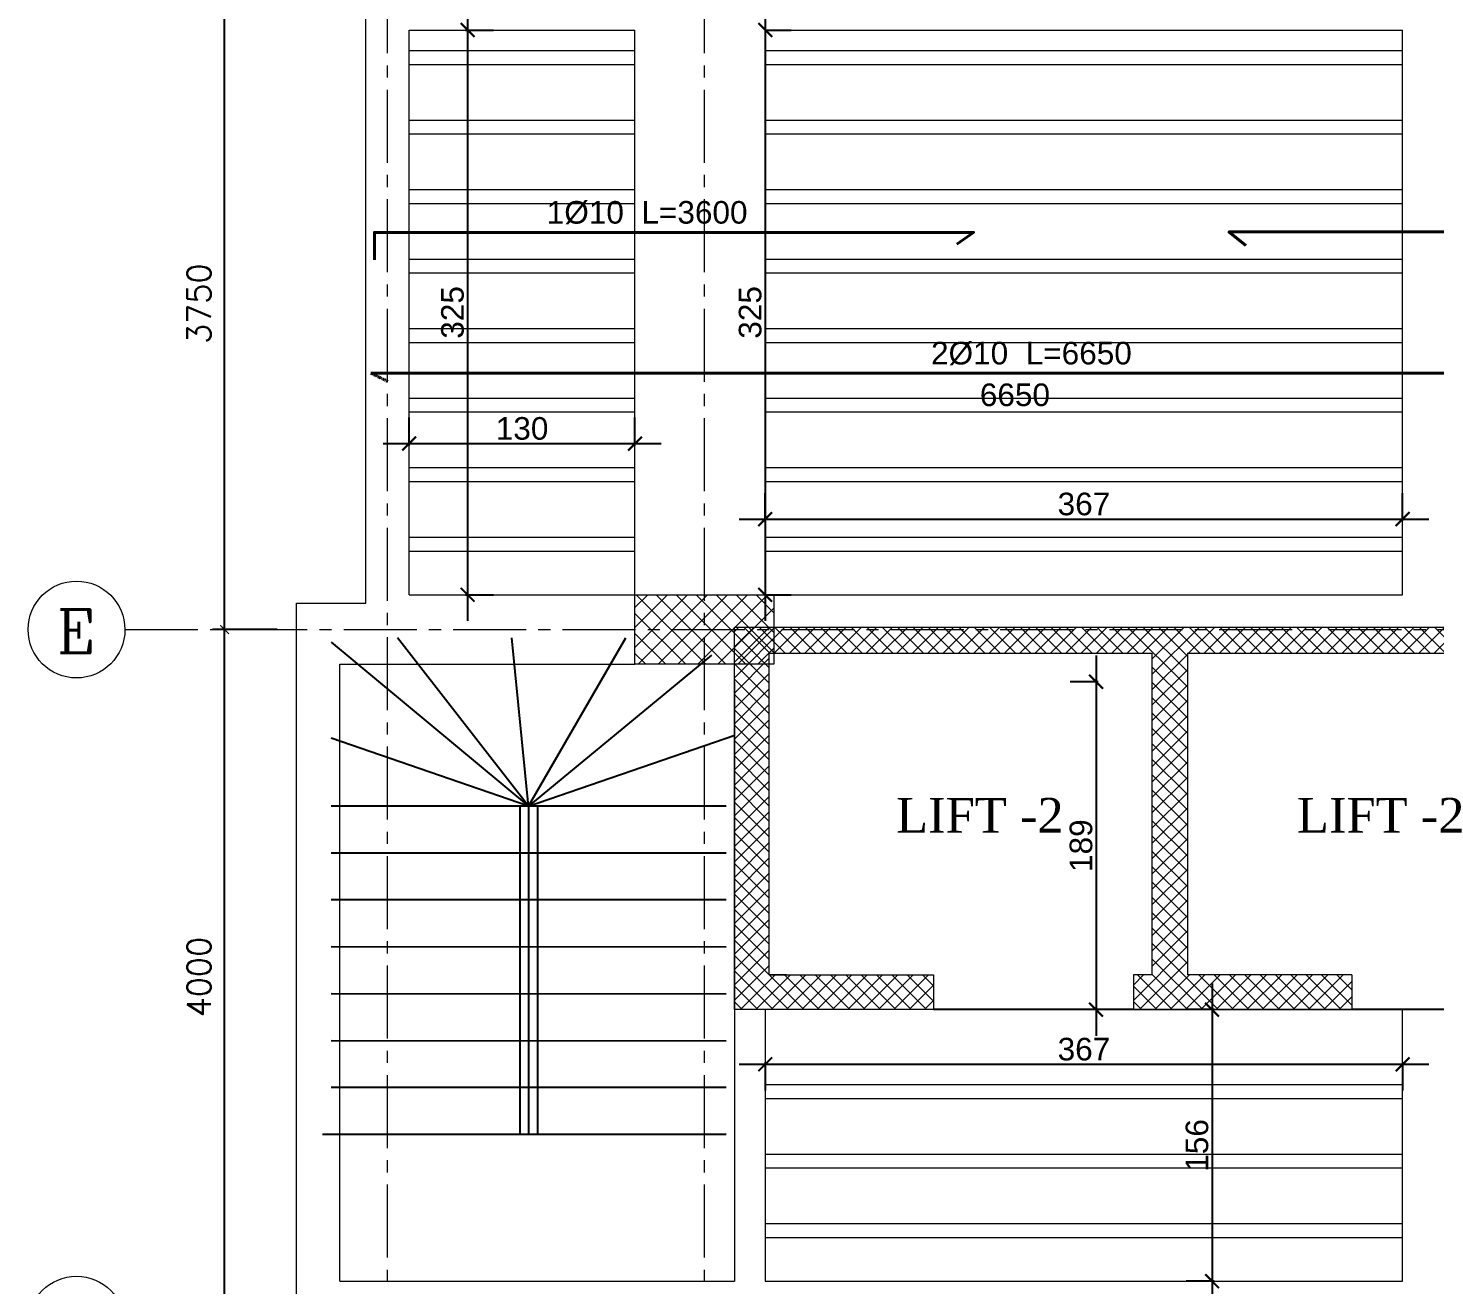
# Model space of a CAD drawing. Header units: inches. Extents: x -26151 to 62940, y -10194 to 246332.
# Drawn here: x 14487 to 15297, y 118224 to 118947 of the extents above; entities that cross this region are included whole.
import ezdxf

# ---------------------------------------------------------------- set-up
doc = ezdxf.new("R2010")
doc.units = ezdxf.units.IN
doc.header["$LTSCALE"] = 0.7
doc.header["$MEASUREMENT"] = 0
for name, pattern in [('ACAD_ISO10W100', [18, 12, -3, 0, -3]), ('CENTER2', [1.125, 0.75, -0.125, 0.125, -0.125]), ('DASHED2', [0.375, 0.25, -0.125])]:
    doc.linetypes.add(name, pattern=pattern)
doc.layers.get('0').update_dxf_attribs({"lineweight": 13})
doc.layers.get('Defpoints').update_dxf_attribs({"lineweight": 5})
for name, color, linetype, lineweight in [('axis', 254, 'ACAD_ISO10W100', 9), ('BEAM', 5, 'Continuous', 0), ('COLUMN', 4, 'Continuous', 20), ('dim', 1, 'Continuous', 25), ('hach', 9, 'Continuous', 9), ('hatch', 9, 'Continuous', 9), ('TEXT', 3, 'Continuous', 25), ('top renforcment', 7, 'Continuous', 40), ('VIS', 8, 'Continuous', 18)]:
    doc.layers.add(name, color=color, linetype=linetype, lineweight=lineweight)
doc.layers.add('FURNITURE', color=4, linetype='Continuous')
doc.styles.add('100', font='romans.shx', dxfattribs={"height": 13.5})
doc.styles.add('GENERATED_STYLE_4', font='verdanai.ttf')
doc.styles.add('QW', font='times.ttf', dxfattribs={"height": 15})
doc.styles.get("Standard").update_dxf_attribs({"font": 'arial.ttf', "height": 13})
doc.dimstyles.new('abr100', dxfattribs={"dimtxt": 15, "dimasz": 5, "dimexe": 7, "dimexo": 7, "dimgap": 8, "dimtad": 1, "dimdec": 0, "dimlfac": 10, "dimzin": 4, "dimdsep": 46, "dimtxsty": '100', "dimblk": 'ARCHTICK', "dimcen": 0.09, "dimdle": 7, "dimclrd": 1, "dimclre": 8, "dimclrt": 2, "dimadec": 0, "dimazin": 1, "dimtfac": 1, "dimtdec": 0, "dimtix": 1, "dimtofl": 0, "dimtmove": 0, "dimatfit": 3, "dimldrblk": 'ARCHTICK', "dimfxl": 0, "dimtolj": 1, "dimtzin": 0, "dimlwd": -1, "dimlwe": -1, "dimarcsym": 0})
doc.dimstyles.get("Standard").update_dxf_attribs({"dimtxt": 13, "dimasz": 5, "dimexe": 0.18, "dimexo": 0.0625, "dimgap": 6, "dimtad": 1, "dimdec": 0, "dimlfac": 10, "dimzin": 0, "dimdsep": 46, "dimtxsty": 'Standard', "dimblk": 'ARCHTICK', "dimcen": 0.09, "dimse1": 1, "dimse2": 1, "dimclrd": 1, "dimclre": 7, "dimclrt": 3, "dimadec": 0, "dimazin": 0, "dimtfac": 1, "dimtdec": 0, "dimtix": 1, "dimtofl": 0, "dimtmove": 0, "dimatfit": 3, "dimldrblk": 'ARCHTICK', "dimfxl": 0, "dimtolj": 1, "dimtzin": 0, "dimarcsym": 0})
doc.dimstyles.new('STANDARD$0', dxfattribs={"dimscale": 0, "dimtxt": 50, "dimasz": 8, "dimexe": 15, "dimexo": 0.0625, "dimgap": 2, "dimtad": 1, "dimdec": 0, "dimzin": 0, "dimdsep": 46, "dimtxsty": 'Standard', "dimblk1": 'ARCHTICK', "dimblk2": 'ARCHTICK', "dimsah": 1, "dimcen": 0.09, "dimdle": 15, "dimclrd": 3, "dimclre": 3, "dimclrt": 3, "dimazin": 0, "dimtfac": 1, "dimtdec": 0, "dimtofl": 0, "dimtmove": 1, "dimatfit": 3, "dimldrblk": 'ARCHTICK', "dimfxl": 0, "dimtolj": 1, "dimtzin": 0, "dimarcsym": 0})

# ---------------------------------------------------------------- blocks, each defined once
blk = doc.blocks.new('_ArchTick')
at = {"color": 0, "linetype": 'ByBlock', "lineweight": 0, "const_width": 0.15}
blk.add_lwpolyline([(-0.5, -0.5), (0.5, 0.5)], dxfattribs=at)
blk = doc.blocks.new('*D318')
at = {"layer": 'Defpoints', "color": 0, "transparency": 16777216}
for p in [(14600.33, 118601.08), (14637.54, 118601.08), (14637.54, 118201.08)]:
    blk.add_point(p, dxfattribs=at)
at = {"layer": 'dim', "color": 1, "transparency": 16777216}
blk.add_line((14600.33, 118194.08), (14600.33, 118608.08), dxfattribs=at)
at = {"layer": 'dim', "color": 8, "transparency": 16777216}
for p, q in [((14630.54, 118601.08), (14593.33, 118601.08)), ((14630.54, 118201.08), (14593.33, 118201.08))]:
    blk.add_line(p, q, dxfattribs=at)
at = {"layer": 'dim', "color": 1, "transparency": 16777216, "xscale": 5, "yscale": 5, "zscale": 5}
for p, rotation in [((14600.33, 118601.08), 90), ((14600.33, 118201.08), 270)]:
    blk.add_blockref('_ArchTick', p, dxfattribs=dict(at, rotation=rotation))
at = {"layer": 'dim', "color": 2, "transparency": 16777216, "insert": (14585.58, 118401.08), "char_height": 13.5, "attachment_point": 5, "rotation": 90, "style": '100'}
blk.add_mtext('\\A1;4000', dxfattribs=at)
blk = doc.blocks.new('*D319')
at = {"layer": 'Defpoints', "color": 0, "transparency": 16777216}
for p in [(14600.33, 118976.08), (14642.54, 118976.08), (14637.54, 118601.08)]:
    blk.add_point(p, dxfattribs=at)
at = {"layer": 'dim', "color": 1, "transparency": 16777216}
blk.add_line((14600.33, 118594.08), (14600.33, 118983.08), dxfattribs=at)
at = {"layer": 'dim', "color": 8, "transparency": 16777216}
for p, q in [((14635.54, 118976.08), (14593.33, 118976.08)), ((14630.54, 118601.08), (14593.33, 118601.08))]:
    blk.add_line(p, q, dxfattribs=at)
at = {"layer": 'dim', "color": 1, "transparency": 16777216, "xscale": 5, "yscale": 5, "zscale": 5}
for p, rotation in [((14600.33, 118976.08), 90), ((14600.33, 118601.08), 270)]:
    blk.add_blockref('_ArchTick', p, dxfattribs=dict(at, rotation=rotation))
at = {"layer": 'dim', "color": 2, "transparency": 16777216, "insert": (14585.58, 118788.58), "char_height": 13.5, "attachment_point": 5, "rotation": 90, "style": '100'}
blk.add_mtext('\\A1;3750', dxfattribs=at)
blk = doc.blocks.new('lift')
at = {"layer": 'axis'}
h = blk.add_hatch(dxfattribs=at)
h.set_pattern_fill('ANSI37', color=256, scale=50, style=0)
h.paths.add_polyline_path([(354851.43, -40571.88), (354816.39, -40571.88), (354350.91, -40571.88), (354350.91, -40771.96), (354350.91, -40791.96), (354465.57, -40791.96), (354465.57, -40771.96), (354370.91, -40771.96), (354370.91, -40586.88), (354591.33, -40586.88), (354591.33, -40771.96), (354580.61, -40771.96), (354580.61, -40791.96), (354706.39, -40791.96), (354706.39, -40771.96), (354611.74, -40771.96), (354611.74, -40586.88), (354831.43, -40586.88), (354831.43, -40771.96), (354821.43, -40771.96), (354821.43, -40791.96), (354851.43, -40791.96)])
at = {"linetype": 'ByBlock'}
for points in [[(354350.91, -40771.96), (354350.91, -40771.96), (354350.91, -40571.88), (354816.39, -40571.88)], [(354375.91, -40571.88), (354756.39, -40571.88)], [(354375.91, -40571.88), (354756.39, -40571.88)], [(354816.39, -40571.88), (354851.43, -40571.88), (354851.43, -40791.96), (354821.43, -40791.96)], [(354465.57, -40791.96), (354350.91, -40791.96), (354350.91, -40586.88)], [(354370.91, -40586.88), (354591.33, -40586.88)], [(354380.91, -40771.96), (354370.91, -40771.96), (354370.91, -40586.88)], [(354591.33, -40586.88), (354591.33, -40771.96)], [(354611.74, -40586.88), (354831.43, -40586.88), (354831.43, -40771.96), (354821.43, -40771.96)], [(354611.74, -40586.88), (354611.74, -40771.96)], [(354370.91, -40771.96), (354465.57, -40771.96)], [(354465.57, -40771.96), (354465.57, -40791.96)], [(354591.33, -40771.96), (354580.61, -40771.96)], [(354580.61, -40771.96), (354580.61, -40791.96)], [(354590.61, -40771.96), (354580.61, -40771.96), (354580.61, -40791.96)], [(354706.39, -40771.96), (354611.74, -40771.96)], [(354706.39, -40771.96), (354706.39, -40791.96)], [(354821.43, -40771.96), (354821.43, -40791.96)], [(354831.43, -40771.96), (354821.43, -40771.96), (354821.43, -40791.96)], [(354706.39, -40791.96), (354580.61, -40791.96)]]:
    blk.add_lwpolyline(points, dxfattribs=at)
at = {"layer": 'FURNITURE'}
for p, q in [((354580.61, -40791.96), (354465.57, -40791.96)), ((354580.61, -40791.96), (354465.57, -40791.96)), ((354821.43, -40791.96), (354706.39, -40791.96))]:
    blk.add_line(p, q, dxfattribs=at)
blk = doc.blocks.new('*D328')
at = {"layer": 'Defpoints', "color": 0, "transparency": 16777216}
for p in [(14684.62, 118723.44, -19467.64), (15349.61, 118723.44, -59863.02), (15349.61, 118723.44)]:
    blk.add_point(p, dxfattribs=at)
at = {"layer": 'TEXT', "color": 3, "transparency": 16777216, "insert": (15055.38, 118736.08), "char_height": 13, "attachment_point": 5}
blk.add_mtext('\\A1;6650', dxfattribs=at)
blk = doc.blocks.new('*D329')
at = {"layer": 'Defpoints', "color": 0, "transparency": 16777216}
for p in [(14684.58, 118748.61), (15349.61, 118748.61, -19467.64), (15349.61, 118746.91)]:
    blk.add_point(p, dxfattribs=at)
at = {"layer": 'TEXT', "color": 3, "transparency": 16777216, "insert": (15064.88, 118759.91), "char_height": 13, "attachment_point": 5}
blk.add_mtext('\\A1;2%%C10  L=6650', dxfattribs=at)
blk = doc.blocks.new('*D335')
at = {"layer": 'Defpoints', "color": 0, "transparency": 16777216}
for p in [(15178.62, 118829.84), (15543.62, 118829.84), (15543.62, 118828.14)]:
    blk.add_point(p, dxfattribs=at)
at = {"layer": 'TEXT', "color": 3, "transparency": 16777216, "insert": (15360, 118841.14), "char_height": 13, "attachment_point": 5}
blk.add_mtext('\\A1;1%%C10 L=3650', dxfattribs=at)
blk = doc.blocks.new('*D338')
at = {"layer": 'Defpoints', "color": 0, "transparency": 16777216}
for p in [(14671.58, 118829.62), (14671.58, 118827.92), (15031.62, 118829.62, 13009.85)]:
    blk.add_point(p, dxfattribs=at)
at = {"layer": 'TEXT', "color": 3, "transparency": 16777216, "insert": (14843.61, 118840.92), "char_height": 13, "attachment_point": 5}
blk.add_mtext('\\A1;1%%C10  L=3600', dxfattribs=at)
blk = doc.blocks.new('*D2251')
at = {"layer": 'Defpoints', "color": 0, "transparency": 16777216}
for p in [(15278.61, 118382.37), (15168.9, 118226.08), (15278.61, 118226.08)]:
    blk.add_point(p, dxfattribs=at)
at = {"layer": 'hach', "color": 3, "lineweight": -2, "transparency": 16777216}
for p, q in [((15168.9, 118397.37), (15168.9, 118211.08)), ((15170.15, 118382.37), (15153.9, 118382.37)), ((15170.15, 118226.08), (15153.9, 118226.08))]:
    blk.add_line(p, q, dxfattribs=at)
at = {"layer": 'hach', "color": 3, "lineweight": -2, "transparency": 16777216, "xscale": 8, "yscale": 8, "zscale": 8}
for p, rotation in [((15168.9, 118382.37), 90), ((15168.9, 118226.08), 270)]:
    blk.add_blockref('_ArchTick', p, dxfattribs=dict(at, rotation=rotation))
at = {"layer": 'hach', "color": 3, "transparency": 16777216, "insert": (15160.26, 118304.23), "char_height": 13, "attachment_point": 5, "rotation": 90}
blk.add_mtext('\\A1;156', dxfattribs=at)
blk = doc.blocks.new('*D2252')
at = {"layer": 'Defpoints', "color": 0, "transparency": 16777216}
for p in [(15393.81, 118571.08), (15102.11, 118382.37), (15123.56, 118382.37)]:
    blk.add_point(p, dxfattribs=at)
at = {"layer": 'hach', "color": 3, "lineweight": -2, "transparency": 16777216}
for p, q in [((15102.11, 118586.08), (15102.11, 118367.37)), ((15103.36, 118571.08), (15087.11, 118571.08)), ((15103.36, 118382.37), (15087.11, 118382.37))]:
    blk.add_line(p, q, dxfattribs=at)
at = {"layer": 'hach', "color": 3, "lineweight": -2, "transparency": 16777216, "xscale": 8, "yscale": 8, "zscale": 8}
for p, rotation in [((15102.11, 118571.08), 90), ((15102.11, 118382.37), 270)]:
    blk.add_blockref('_ArchTick', p, dxfattribs=dict(at, rotation=rotation))
at = {"layer": 'hach', "color": 3, "transparency": 16777216, "insert": (15093.48, 118476.73), "char_height": 13, "attachment_point": 5, "rotation": 90}
blk.add_mtext('\\A1;189', dxfattribs=at)
blk = doc.blocks.new('*D2253')
at = {"layer": 'Defpoints', "color": 0, "transparency": 16777216}
for p in [(14911.61, 118382.37), (15278.61, 118382.37), (15278.61, 118350.92)]:
    blk.add_point(p, dxfattribs=at)
at = {"layer": 'hach', "color": 3, "lineweight": -2, "transparency": 16777216}
for p, q in [((14896.61, 118350.92), (15293.61, 118350.92)), ((14911.61, 118352.17), (14911.61, 118335.92)), ((15278.61, 118352.17), (15278.61, 118335.92))]:
    blk.add_line(p, q, dxfattribs=at)
at = {"layer": 'hach', "color": 3, "lineweight": -2, "transparency": 16777216, "xscale": 8, "yscale": 8, "zscale": 8, "rotation": 180}
blk.add_blockref('_ArchTick', (14911.61, 118350.92), dxfattribs=at)
at = {"layer": 'hach', "color": 3, "lineweight": -2, "transparency": 16777216, "xscale": 8, "yscale": 8, "zscale": 8}
blk.add_blockref('_ArchTick', (15278.61, 118350.92), dxfattribs=at)
at = {"layer": 'hach', "color": 3, "transparency": 16777216, "insert": (15095.11, 118359.56), "char_height": 13, "attachment_point": 5}
blk.add_mtext('\\A1;367', dxfattribs=at)
blk = doc.blocks.new('*D2254')
at = {"layer": 'Defpoints', "color": 0, "transparency": 16777216}
for p in [(15278.61, 118664.61), (14911.61, 118621.08), (15278.61, 118621.08)]:
    blk.add_point(p, dxfattribs=at)
at = {"layer": 'hach', "color": 3, "lineweight": -2, "transparency": 16777216}
for p, q in [((14911.61, 118663.36), (14911.61, 118679.61)), ((15278.61, 118663.36), (15278.61, 118679.61)), ((14896.61, 118664.61), (15293.61, 118664.61))]:
    blk.add_line(p, q, dxfattribs=at)
at = {"layer": 'hach', "color": 3, "lineweight": -2, "transparency": 16777216, "xscale": 8, "yscale": 8, "zscale": 8, "rotation": 180}
blk.add_blockref('_ArchTick', (14911.61, 118664.61), dxfattribs=at)
at = {"layer": 'hach', "color": 3, "lineweight": -2, "transparency": 16777216, "xscale": 8, "yscale": 8, "zscale": 8}
blk.add_blockref('_ArchTick', (15278.61, 118664.61), dxfattribs=at)
at = {"layer": 'hach', "color": 3, "transparency": 16777216, "insert": (15095.11, 118673.26), "char_height": 13, "attachment_point": 5}
blk.add_mtext('\\A1;367', dxfattribs=at)
blk = doc.blocks.new('*D2255')
at = {"layer": 'Defpoints', "color": 0, "transparency": 16777216}
for p in [(14911.61, 118946.08), (14911.61, 118621.08), (14911.61, 118621.08)]:
    blk.add_point(p, dxfattribs=at)
at = {"layer": 'hach', "color": 3, "lineweight": -2, "transparency": 16777216}
for p, q in [((14911.61, 118961.08), (14911.61, 118606.08)), ((14911.61, 118946.08), (14926.61, 118946.08)), ((14911.61, 118621.08), (14926.61, 118621.08))]:
    blk.add_line(p, q, dxfattribs=at)
at = {"layer": 'hach', "color": 3, "lineweight": -2, "transparency": 16777216, "xscale": 8, "yscale": 8, "zscale": 8}
for p, rotation in [((14911.61, 118946.08), 90), ((14911.61, 118621.08), 270)]:
    blk.add_blockref('_ArchTick', p, dxfattribs=dict(at, rotation=rotation))
at = {"layer": 'hach', "color": 3, "transparency": 16777216, "insert": (14902.97, 118783.58), "char_height": 13, "attachment_point": 5, "rotation": 90}
blk.add_mtext('\\A1;325', dxfattribs=at)
blk = doc.blocks.new('*D2282')
at = {"color": 3, "lineweight": -2, "transparency": 16777216}
for p, q in [((14740.24, 118961.08), (14740.24, 118606.08)), ((14738.99, 118946.08), (14755.24, 118946.08)), ((14738.99, 118621.08), (14755.24, 118621.08))]:
    blk.add_line(p, q, dxfattribs=at)
at = {"layer": 'Defpoints', "color": 0, "transparency": 16777216}
for p in [(14706.61, 118946.08), (14706.61, 118621.08), (14740.24, 118621.08)]:
    blk.add_point(p, dxfattribs=at)
at = {"color": 3, "lineweight": -2, "transparency": 16777216, "xscale": 8, "yscale": 8, "zscale": 8}
for p, rotation in [((14740.24, 118946.08), 90), ((14740.24, 118621.08), 270)]:
    blk.add_blockref('_ArchTick', p, dxfattribs=dict(at, rotation=rotation))
at = {"color": 3, "transparency": 16777216, "insert": (14731.59, 118783.58), "char_height": 13, "attachment_point": 5, "rotation": 90}
blk.add_mtext('\\A1;325', dxfattribs=at)
blk = doc.blocks.new('*D2283')
at = {"color": 3, "lineweight": -2, "transparency": 16777216}
for p, q in [((14706.61, 118706.84), (14706.61, 118723.09)), ((14836.61, 118706.84), (14836.61, 118723.09)), ((14691.61, 118708.09), (14851.61, 118708.09))]:
    blk.add_line(p, q, dxfattribs=at)
at = {"layer": 'Defpoints', "color": 0, "transparency": 16777216}
for p in [(14836.61, 118708.09), (14706.61, 118621.08), (14836.61, 118621.08)]:
    blk.add_point(p, dxfattribs=at)
at = {"color": 3, "lineweight": -2, "transparency": 16777216, "xscale": 8, "yscale": 8, "zscale": 8, "rotation": 180}
blk.add_blockref('_ArchTick', (14706.61, 118708.09), dxfattribs=at)
at = {"color": 3, "lineweight": -2, "transparency": 16777216, "xscale": 8, "yscale": 8, "zscale": 8}
blk.add_blockref('_ArchTick', (14836.61, 118708.09), dxfattribs=at)
at = {"color": 3, "transparency": 16777216, "insert": (14771.61, 118716.74), "char_height": 13, "attachment_point": 5}
blk.add_mtext('\\A1;130', dxfattribs=at)

msp = doc.modelspace()

# ---------------------------------------------------------------- hatches: boundary and pattern name
at = {"layer": 'hatch', "ltscale": 0.5}
h = msp.add_hatch(dxfattribs=at)
h.set_pattern_fill('NET', color=256, scale=65, angle=45, style=0)
h.set_pattern_definition([(45, (-448323.579, -142612.6286), (-5.7452426, 5.7452426), []), (135, (-448323.579, -142612.6286), (-5.7452426, -5.7452426), [])])
h.paths.add_polyline_path([(14836.61, 118621.08), (14916.61, 118621.08), (14916.61, 118581.08), (14836.61, 118581.08)])

# ---------------------------------------------------------------- linework, layer by layer
at = {"lineweight": 20}
for centre in [(14515.06, 118601.08), (14515.06, 118201.08)]:
    msp.add_ellipse(centre, major_axis=(-0.02, 27.86), ratio=1, start_param=4.711847, end_param=10.995032, dxfattribs=at)
at = {"layer": 'axis', "linetype": 'CENTER2', "ltscale": 80}
for p, q in [((14694.11, 116601.69), (14694.11, 119991.98)), ((14876.61, 116601.69), (14876.61, 119991.98)), ((14542.92, 118601.08), (16724.22, 118601.08))]:
    msp.add_line(p, q, dxfattribs=at)
at = {"layer": 'BEAM', "linetype": 'Continuous'}
for p, q in [((14706.61, 118621.08), (14706.61, 118946.08)), ((14706.61, 118946.08), (14836.61, 118946.08)), ((14836.61, 118621.08), (14836.61, 118946.08)), ((14911.61, 118621.08), (14911.61, 118946.08)), ((14911.61, 118946.08), (15278.61, 118946.08)), ((15278.61, 118621.08), (15278.61, 118946.08)), ((14706.61, 118621.08), (14836.61, 118621.08)), ((14911.61, 118621.08), (15278.61, 118621.08)), ((14666.66, 118581.08), (14836.61, 118581.08)), ((14666.66, 118226.08), (14666.66, 118581.08)), ((14893.87, 118571.08), (14893.87, 118226.08)), ((14911.61, 118382.37), (14911.61, 118226.08)), ((15278.61, 118226.08), (15278.61, 118382.37)), ((14666.66, 118226.08), (14893.87, 118226.08)), ((14911.61, 118226.08), (15278.61, 118226.08))]:
    msp.add_line(p, q, dxfattribs=at)
msp.add_lwpolyline([(14641.67, 118196.64), (14641.67, 118616.34), (14681.61, 118616.34), (14681.7, 119546.54), (14648.76, 119851.26), (14681.72, 119851.26)], dxfattribs=at)
at = {"layer": 'COLUMN'}
msp.add_lwpolyline([(14836.61, 118621.08), (14916.61, 118621.08), (14916.61, 118581.08), (14836.61, 118581.08)], close=True, dxfattribs=at)
at = {"layer": 'FURNITURE', "ltscale": 3}
for p, q in [((14661.67, 118593.83), (14775.39, 118499.47)), ((14775.39, 118499.47), (14699.91, 118596.33)), ((14775.39, 118499.47), (14765.64, 118596.33)), ((14775.39, 118499.47), (14831.37, 118596.33)), ((14880.61, 118586.33), (14775.39, 118499.47)), ((14775.39, 118499.47), (14661.67, 118538.58)), ((14775.39, 118499.47), (14894.1, 118540.3)), ((14889.1, 118499.47), (14661.67, 118499.47)), ((14770.39, 118499.47), (14770.39, 118310.47)), ((14775.39, 118499.47), (14775.39, 118310.47)), ((14780.39, 118499.47), (14780.39, 118310.47)), ((14889.1, 118472.47), (14661.67, 118472.47)), ((14889.1, 118445.47), (14661.67, 118445.47)), ((14889.1, 118418.23), (14661.67, 118418.46)), ((14889.1, 118391.23), (14661.67, 118391.46)), ((14889.1, 118364.23), (14661.67, 118364.46)), ((14889.1, 118337.47), (14661.67, 118337.47)), ((14889.1, 118310.47), (14656.67, 118310.47))]:
    msp.add_line(p, q, dxfattribs=at)
at = {"layer": 'hach', "linetype": 'ByBlock'}
for p, q in [((14836.61, 118934.08), (14706.61, 118934.08)), ((15278.61, 118934.08), (14911.61, 118934.08)), ((14836.61, 118926.08), (14706.61, 118926.08)), ((15278.61, 118926.08), (14911.61, 118926.08)), ((14836.61, 118894.08), (14706.61, 118894.08)), ((15278.61, 118894.08), (14911.61, 118894.08)), ((14836.61, 118886.08), (14706.61, 118886.08)), ((15278.61, 118886.08), (14911.61, 118886.08)), ((14836.61, 118854.08), (14706.61, 118854.08)), ((15278.61, 118854.08), (14911.61, 118854.08)), ((14836.61, 118846.08), (14706.61, 118846.08)), ((15278.61, 118846.08), (14911.61, 118846.08)), ((14836.61, 118814.08), (14706.61, 118814.08)), ((15278.61, 118814.08), (14911.61, 118814.08)), ((14836.61, 118806.08), (14706.61, 118806.08)), ((15278.61, 118806.08), (14911.61, 118806.08)), ((14836.61, 118774.08), (14706.61, 118774.08)), ((15278.61, 118774.08), (14911.61, 118774.08)), ((14836.61, 118766.08), (14706.61, 118766.08)), ((15278.61, 118766.08), (14911.61, 118766.08)), ((14836.61, 118734.08), (14706.61, 118734.08)), ((15278.61, 118734.08), (14911.61, 118734.08)), ((14836.61, 118726.08), (14706.61, 118726.08)), ((15278.61, 118726.08), (14911.61, 118726.08)), ((14836.61, 118694.08), (14706.61, 118694.08)), ((15278.61, 118694.08), (14911.61, 118694.08)), ((14836.61, 118686.08), (14706.61, 118686.08)), ((15278.61, 118686.08), (14911.61, 118686.08)), ((14836.61, 118654.08), (14706.61, 118654.08)), ((15278.61, 118654.08), (14911.61, 118654.08)), ((14836.61, 118646.08), (14706.61, 118646.08)), ((15278.61, 118646.08), (14911.61, 118646.08)), ((15008.52, 118382.37), (15368.24, 118382.37)), ((15278.61, 118339.08), (14911.61, 118339.08)), ((15278.61, 118331.08), (14911.61, 118331.08)), ((15278.61, 118299.08), (14911.61, 118299.08)), ((15278.61, 118291.08), (14911.61, 118291.08)), ((15278.61, 118259.08), (14911.61, 118259.08)), ((15278.61, 118251.08), (14911.61, 118251.08))]:
    msp.add_line(p, q, dxfattribs=at)
at = {"layer": 'top renforcment', "color": 3, "elevation": -13009.85}
for points in [[(15021.87, 118822.85), (15031.62, 118829.65), (14686.58, 118829.65), (14686.58, 118813.86)], [(15188.36, 118822), (15178.62, 118829.87), (15543.62, 118829.87), (15533.87, 118820.99)]]:
    msp.add_lwpolyline(points, dxfattribs=at)
at = {"layer": 'top renforcment', "color": 4, "linetype": 'DASHED2', "ltscale": 2, "elevation": -5909.18}
msp.add_lwpolyline([(14694.33, 118743.84), (14684.58, 118748.64), (15349.61, 118748.64), (15339.87, 118742.82)], dxfattribs=at)

# ---------------------------------------------------------------- block references
at = {"layer": 'VIS', "linetype": 'Continuous', "lineweight": 5}
msp.add_blockref('lift', (-339457.05, 159174.34), dxfattribs=at)

# ---------------------------------------------------------------- texts
at = {"layer": 'TEXT', "color": 7, "style": 'QW'}
for p in [(14986.94, 118484.2), (15217.75, 118484.2)]:
    msp.add_text('LIFT -2', height=20, dxfattribs=at).set_placement(p)
at = {"layer": 'TEXT', "insert": (14503.6, 118612.59), "char_height": 25, "attachment_point": 1, "style": 'GENERATED_STYLE_4'}
msp.add_mtext('{\\Fromanc|c0;E}', dxfattribs=at)

# ---------------------------------------------------------------- dimensions: what is measured, and where the dimension line sits
at = {"color": 5}
dim = msp.add_linear_dim(base=(14740.24, 118621.08), p1=(14706.61, 118946.08), p2=(14706.61, 118621.08), angle=90, dimstyle='STANDARD$0', override={"dimscale": 1, "dimfxl": 1.25}, dxfattribs=at)
dim.commit()
dim.dimension.update_dxf_attribs({"geometry": '*D2282', "text_midpoint": (14731.59, 118783.58)})
dim = msp.add_linear_dim(base=(14836.61, 118708.09), p1=(14706.61, 118621.08), p2=(14836.61, 118621.08), dimstyle='STANDARD$0', override={"dimscale": 1, "dimfxl": 1.25}, dxfattribs=at)
dim.commit()
dim.dimension.update_dxf_attribs({"geometry": '*D2283', "text_midpoint": (14771.61, 118716.74)})
at = {"layer": 'dim'}
for base, p1, p2, picture, middle in [((14600.33, 118976.08), (14637.54, 118601.08), (14642.54, 118976.08), '*D319', (14585.58, 118788.58)), ((14600.33, 118601.08), (14637.54, 118201.08), (14637.54, 118601.08), '*D318', (14585.58, 118401.08))]:
    dim = msp.add_linear_dim(base=base, p1=p1, p2=p2, angle=90, dimstyle='abr100', dxfattribs=at)
    dim.commit()
    dim.dimension.update_dxf_attribs({"geometry": picture, "text_midpoint": middle})
at = {"layer": 'hach', "color": 5}
for base, p1, p2, picture, middle in [((14911.61, 118621.08), (14911.61, 118946.08), (14911.61, 118621.08), '*D2255', (14902.97, 118783.58)), ((15102.11, 118382.37), (15393.81, 118571.08), (15123.56, 118382.37), '*D2252', (15093.48, 118476.73)), ((15168.9, 118226.08), (15278.61, 118382.37), (15278.61, 118226.08), '*D2251', (15160.26, 118304.23))]:
    dim = msp.add_linear_dim(base=base, p1=p1, p2=p2, angle=90, dimstyle='STANDARD$0', override={"dimscale": 1, "dimfxl": 1.25}, dxfattribs=at)
    dim.commit()
    dim.dimension.update_dxf_attribs({"geometry": picture, "text_midpoint": middle})
for base, p1, p2, picture, middle in [((15278.61, 118664.61), (14911.61, 118621.08), (15278.61, 118621.08), '*D2254', (15095.11, 118673.26)), ((15278.61, 118350.92), (14911.61, 118382.37), (15278.61, 118382.37), '*D2253', (15095.11, 118359.56))]:
    dim = msp.add_linear_dim(base=base, p1=p1, p2=p2, dimstyle='STANDARD$0', override={"dimscale": 1, "dimfxl": 1.25}, dxfattribs=at)
    dim.commit()
    dim.dimension.update_dxf_attribs({"geometry": picture, "text_midpoint": middle})
at = {"layer": 'TEXT'}
dim = msp.add_linear_dim(base=(14671.58, 118827.92), p1=(15031.62, 118829.62, 13009.85), p2=(14671.58, 118829.62), angle=180, text='1%%C10  L=<>', dimstyle='Standard', override={"dimsd1": 1, "dimsd2": 1, "dimfxl": 0.1, "dimfxlon": 1}, dxfattribs=at)
dim.commit()
dim.dimension.update_dxf_attribs({"geometry": '*D338', "text_midpoint": (14843.61, 118827.92), "dimtype": 160})
for base, p1, p2, text, picture, middle in [((15543.62, 118828.14), (15178.62, 118829.84), (15543.62, 118829.84), '1%%C10 L=<>', '*D335', (15360, 118828.14)), ((15349.61, 118746.91, 7100.68), (14684.58, 118748.61, 7100.68), (15349.61, 118748.61, -12366.96), '2%%C10  L=<>', '*D329', (15064.88, 118746.91, 7100.68))]:
    dim = msp.add_linear_dim(base=base, p1=p1, p2=p2, text=text, dimstyle='Standard', override={"dimsd1": 1, "dimsd2": 1, "dimfxl": 0.1, "dimfxlon": 1}, dxfattribs=at)
    dim.commit()
    dim.dimension.update_dxf_attribs({"geometry": picture, "text_midpoint": middle, "dimtype": 160})
dim = msp.add_linear_dim(base=(15349.61, 118723.44, 19467.64), p1=(14684.62, 118723.44), p2=(15349.61, 118723.44, -40395.38), angle=360, dimstyle='Standard', override={"dimsd1": 1, "dimsd2": 1, "dimfxl": 0.1, "dimfxlon": 1}, dxfattribs=at)
dim.commit()
dim.dimension.update_dxf_attribs({"geometry": '*D328', "text_midpoint": (15055.38, 118723.44, 19467.64), "dimtype": 161})

doc.saveas('drawing.dxf')
